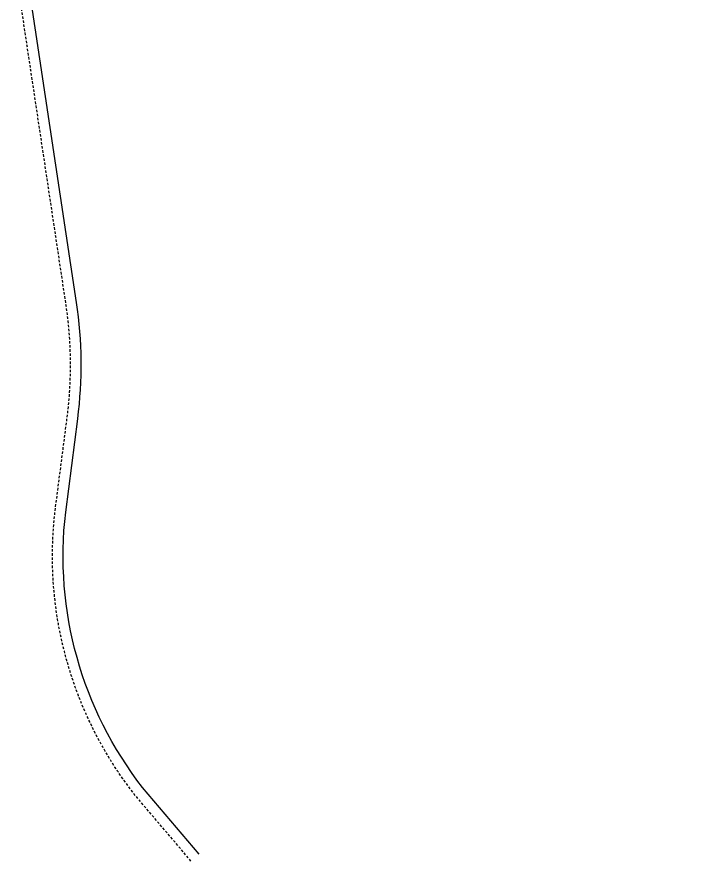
# Model space of a CAD drawing. Extents: x 296374 to 298792, y 6267790 to 6270844.
# Drawn here: x 297973 to 298792, y 6267790 to 6268819 of the extents above; entities that cross this region are included whole.
import ezdxf

# ---------------------------------------------------------------- set-up
doc = ezdxf.new("R2010")
doc.units = 0
doc.linetypes.add('Dash', pattern=[5, 3, -2])
for name, color, linetype in [('_User_xref', 6, 'Continuous'), ('X-Masterplan_LotLayout_P2$0$D-RD-Future_BDY', 251, 'Continuous'), ('X-Masterplan_LotLayout_P2$0$D-RD-Future_CL', 251, 'Dash')]:
    doc.layers.add(name, color=color, linetype=linetype)

# ---------------------------------------------------------------- blocks, each defined once
blk = doc.blocks.new('X-Masterplan_LotLayout_P2')
at = {"layer": 'X-Masterplan_LotLayout_P2$0$D-RD-Future_BDY', "flags": 128}
blk.add_lwpolyline([(298195.3, 6267798.6), (298126.4, 6267880, -0.197323), (298032.6, 6268215.6), (298047.3, 6268329.5, 0.069448), (298045.8, 6268471.3), (297988.5, 6268852.6), (297992.6, 6268858.6), (298410, 6268946.9, 0.113649), (298618.8, 6269043.9), (298791.9, 6269178.5)], format="xyb", dxfattribs=at)
at = {"layer": 'X-Masterplan_LotLayout_P2$0$D-RD-Future_CL', "flags": 128}
blk.add_lwpolyline([(298185.4, 6267790.2), (298116.3, 6267871.7, -0.197509), (298019.7, 6268217.2), (298034.4, 6268331.2, 0.069448), (298032.9, 6268469.4), (297973, 6268867.8)], format="xyb", dxfattribs=at)

msp = doc.modelspace()

# ---------------------------------------------------------------- block references
at = {"layer": '_User_xref', "color": 6}
msp.add_blockref('X-Masterplan_LotLayout_P2', (0, 0), dxfattribs=at)

doc.saveas('drawing.dxf')
